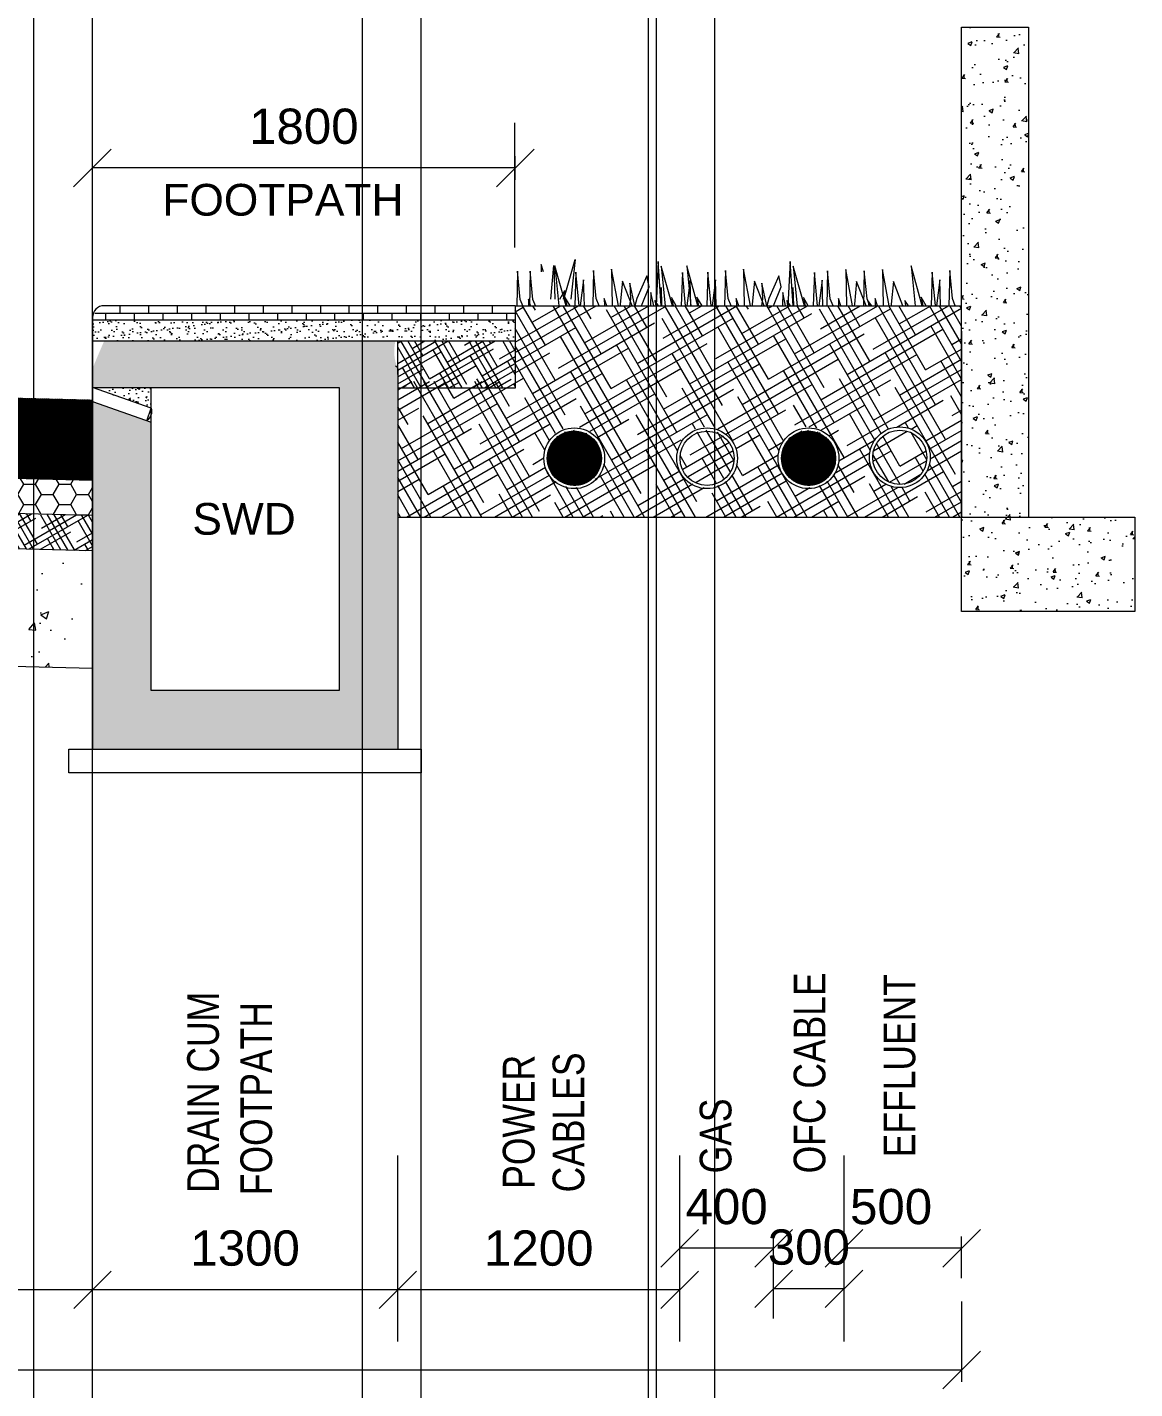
# Model space of a CAD drawing. Header units: inches. Extents: x 1863003 to 1881330, y 133141 to 515800.
# Drawn here: x 1875615 to 1880330, y 423902 to 429695 of the extents above; entities that cross this region are included whole.
import ezdxf

# ---------------------------------------------------------------- set-up
doc = ezdxf.new("R2010")
doc.units = ezdxf.units.IN
doc.header["$MEASUREMENT"] = 0
doc.layers.get('0').update_dxf_attribs({"color": 4, "linetype": 'ELEC_LINE', "lineweight": 13})
doc.layers.get('Defpoints').update_dxf_attribs({"lineweight": 13})
for name, color, linetype, lineweight in [('DIM', 7, 'Continuous', 13), ('DIMEN', 7, 'Continuous', 13), ('HATCH', 252, 'Continuous', 13)]:
    doc.layers.add(name, color=color, linetype=linetype, lineweight=lineweight)
doc.styles.add('ARIAL', font='arial.ttf')
doc.styles.get("Standard").update_dxf_attribs({"font": 'romans.shx'})
doc.linetypes.add('ELEC_LINE', pattern='A,12.7,-5.08,["EL",Standard,S=2.54,R=0,X=-2.54,Y=-1.27],-5.08', length=22.86)
doc.dimstyles.get("Standard").update_dxf_attribs({"dimtxt": 180, "dimasz": 160, "dimexe": 50, "dimexo": 50, "dimgap": 100, "dimtad": 1, "dimdec": 0, "dimzin": 0, "dimdsep": 46, "dimtxsty": 'ARIAL', "dimcen": 0.09, "dimclrd": 256, "dimclre": 256, "dimclrt": 256, "dimadec": 0, "dimazin": 0, "dimtm": 1e-09, "dimtfac": 1, "dimtdec": 0, "dimtofl": 0, "dimtmove": 0, "dimatfit": 3, "dimfxl": 0, "dimtolj": 1, "dimtzin": 0, "dimlwd": 9, "dimlwe": -1, "dimarcsym": 0})

# ---------------------------------------------------------------- blocks, each defined once
blk = doc.blocks.new('_Oblique')
at = {"color": 0, "linetype": 'ByBlock', "lineweight": -2}
blk.add_line((-0.5, -0.5), (0.5, 0.5), dxfattribs=at)
blk = doc.blocks.new('*D53')
at = {"layer": 'Defpoints', "color": 0, "ltscale": 0.02}
for p in [(1868892.303417261, 424322.834394194), (1868892.303417261, 424322.834394194), (1875892.303417261, 424322.834394194)]:
    blk.add_point(p, dxfattribs=at)
at = {"layer": 'DIMEN', "lineweight": 9, "ltscale": 0.02}
blk.add_line((1875892.303417261, 424322.834394194), (1868892.303417261, 424322.834394194), dxfattribs=at)
at = {"layer": 'DIMEN', "lineweight": 9, "ltscale": 0.02, "xscale": 160, "yscale": 160, "zscale": 160, "rotation": 180}
blk.add_blockref('_Oblique', (1868892.303417261, 424322.834394194), dxfattribs=at)
at = {"layer": 'DIMEN', "lineweight": 9, "ltscale": 0.02, "xscale": 160, "yscale": 160, "zscale": 160}
blk.add_blockref('_Oblique', (1875892.303417261, 424322.834394194), dxfattribs=at)
at = {"layer": 'DIMEN', "ltscale": 0.02, "insert": (1872392.303417261, 424499.4203423522), "char_height": 150, "attachment_point": 5, "style": 'ARIAL'}
blk.add_mtext('\\A1;7000', dxfattribs=at)
blk = doc.blocks.new('*D54')
at = {"layer": 'Defpoints', "color": 0, "ltscale": 0.02}
for p in [(1865592.303417261, 424324.1925065949), (1879592.303417261, 424322.834394194), (1879592.270339653, 423981.8563489851)]:
    blk.add_point(p, dxfattribs=at)
at = {"layer": 'DIMEN', "ltscale": 0.02}
for p, q in [((1865592.298566859, 424274.1925068301), (1865592.265489251, 423933.2144616212)), ((1879592.29856686, 424272.8343944292), (1879592.265489252, 423931.8563492203))]:
    blk.add_line(p, q, dxfattribs=at)
at = {"layer": 'DIMEN', "lineweight": 9, "ltscale": 0.02}
blk.add_line((1865592.270339652, 423983.214461386), (1879592.270339653, 423981.8563489851), dxfattribs=at)
at = {"layer": 'DIMEN', "lineweight": 9, "ltscale": 0.02, "xscale": 160, "yscale": 160, "zscale": 160}
for p, rotation in [((1865592.270339652, 423983.214461386), 179.9944418493979), ((1879592.270339653, 423981.8563489851), 359.9944418493979)]:
    blk.add_blockref('_Oblique', p, dxfattribs=dict(at, rotation=rotation))
at = {"layer": 'DIMEN', "ltscale": 0.02, "insert": (1872392.320646772, 424160.1639432652), "char_height": 150, "attachment_point": 5, "rotation": 359.9944418493979, "style": 'ARIAL'}
blk.add_mtext('\\A1;14000 ROW', dxfattribs=at)
blk = doc.blocks.new('*D57')
at = {"layer": 'Defpoints', "color": 0, "ltscale": 0.02}
for p in [(1878792.303417261, 424327.1371440173), (1878792.303417261, 424150.5000362411), (1879092.303417261, 424150.5000362411)]:
    blk.add_point(p, dxfattribs=at)
at = {"layer": 'DIMEN', "ltscale": 0.02}
for p, q in [((1878792.303417261, 424200.5000362411), (1878792.303417261, 424377.1371440173)), ((1879092.303417261, 424200.5000362411), (1879092.303417261, 424377.1371440173))]:
    blk.add_line(p, q, dxfattribs=at)
at = {"layer": 'DIMEN', "lineweight": 9, "ltscale": 0.02}
blk.add_line((1879092.303417261, 424327.1371440173), (1878792.303417261, 424327.1371440173), dxfattribs=at)
at = {"layer": 'DIMEN', "lineweight": 9, "ltscale": 0.02, "xscale": 160, "yscale": 160, "zscale": 160, "rotation": 180}
blk.add_blockref('_Oblique', (1878792.303417261, 424327.1371440173), dxfattribs=at)
at = {"layer": 'DIMEN', "lineweight": 9, "ltscale": 0.02, "xscale": 160, "yscale": 160, "zscale": 160}
blk.add_blockref('_Oblique', (1879092.303417261, 424327.1371440173), dxfattribs=at)
at = {"layer": 'DIMEN', "ltscale": 0.02, "insert": (1878942.303417261, 424503.7742517936), "char_height": 150, "attachment_point": 5, "style": 'ARIAL'}
blk.add_mtext('\\A1;300', dxfattribs=at)
blk = doc.blocks.new('*D58')
at = {"layer": 'Defpoints', "color": 0, "ltscale": 0.02}
for p in [(1875892.303417261, 424322.834394194), (1875892.303417261, 424322.834394194), (1877192.303417261, 424322.834394194)]:
    blk.add_point(p, dxfattribs=at)
at = {"layer": 'DIMEN', "lineweight": 9, "ltscale": 0.02}
blk.add_line((1877192.303417261, 424322.834394194), (1875892.303417261, 424322.834394194), dxfattribs=at)
at = {"layer": 'DIMEN', "lineweight": 9, "ltscale": 0.02, "xscale": 160, "yscale": 160, "zscale": 160, "rotation": 180}
blk.add_blockref('_Oblique', (1875892.303417261, 424322.834394194), dxfattribs=at)
at = {"layer": 'DIMEN', "lineweight": 9, "ltscale": 0.02, "xscale": 160, "yscale": 160, "zscale": 160}
blk.add_blockref('_Oblique', (1877192.303417261, 424322.834394194), dxfattribs=at)
at = {"layer": 'DIMEN', "ltscale": 0.02, "insert": (1876542.303417261, 424499.4715019702), "char_height": 150, "attachment_point": 5, "style": 'ARIAL'}
blk.add_mtext('\\A1;1300', dxfattribs=at)
blk = doc.blocks.new('*D59')
at = {"layer": 'Defpoints', "color": 0, "ltscale": 0.02}
for p in [(1878392.303417261, 424499.4203423522), (1878392.303417261, 424322.834394194), (1878792.303417261, 424322.834394194)]:
    blk.add_point(p, dxfattribs=at)
at = {"layer": 'DIMEN', "ltscale": 0.02}
for p, q in [((1878392.303417261, 424372.834394194), (1878392.303417261, 424549.4203423522)), ((1878792.303417261, 424372.834394194), (1878792.303417261, 424549.4203423522))]:
    blk.add_line(p, q, dxfattribs=at)
at = {"layer": 'DIMEN', "lineweight": 9, "ltscale": 0.02}
blk.add_line((1878792.303417261, 424499.4203423522), (1878392.303417261, 424499.4203423522), dxfattribs=at)
at = {"layer": 'DIMEN', "lineweight": 9, "ltscale": 0.02, "xscale": 160, "yscale": 160, "zscale": 160, "rotation": 180}
blk.add_blockref('_Oblique', (1878392.303417261, 424499.4203423522), dxfattribs=at)
at = {"layer": 'DIMEN', "lineweight": 9, "ltscale": 0.02, "xscale": 160, "yscale": 160, "zscale": 160}
blk.add_blockref('_Oblique', (1878792.303417261, 424499.4203423522), dxfattribs=at)
at = {"layer": 'DIMEN', "ltscale": 0.02, "insert": (1878592.303417261, 424676.0062905104), "char_height": 150, "attachment_point": 5, "style": 'ARIAL'}
blk.add_mtext('\\A1;400', dxfattribs=at)
blk = doc.blocks.new('*D60')
at = {"layer": 'Defpoints', "color": 0, "ltscale": 0.02}
for p in [(1877192.303417261, 424322.834394194), (1877192.303417261, 424322.834394194), (1878392.303417261, 424322.834394194)]:
    blk.add_point(p, dxfattribs=at)
at = {"layer": 'DIMEN', "lineweight": 9, "ltscale": 0.02}
blk.add_line((1878392.303417261, 424322.834394194), (1877192.303417261, 424322.834394194), dxfattribs=at)
at = {"layer": 'DIMEN', "lineweight": 9, "ltscale": 0.02, "xscale": 160, "yscale": 160, "zscale": 160, "rotation": 180}
blk.add_blockref('_Oblique', (1877192.303417261, 424322.834394194), dxfattribs=at)
at = {"layer": 'DIMEN', "lineweight": 9, "ltscale": 0.02, "xscale": 160, "yscale": 160, "zscale": 160}
blk.add_blockref('_Oblique', (1878392.303417261, 424322.834394194), dxfattribs=at)
at = {"layer": 'DIMEN', "ltscale": 0.02, "insert": (1877792.303417261, 424499.4203423522), "char_height": 150, "attachment_point": 5, "style": 'ARIAL'}
blk.add_mtext('\\A1;1200', dxfattribs=at)
blk = doc.blocks.new('*D61')
at = {"layer": 'Defpoints', "color": 0, "ltscale": 0.02}
for p in [(1879092.303417261, 424499.4203423522), (1879092.303417261, 424322.834394194), (1879592.303417261, 424322.834394194)]:
    blk.add_point(p, dxfattribs=at)
at = {"layer": 'DIMEN', "ltscale": 0.02}
for p, q in [((1879092.303417261, 424372.834394194), (1879092.303417261, 424549.4203423522)), ((1879592.303417261, 424372.834394194), (1879592.303417261, 424549.4203423522))]:
    blk.add_line(p, q, dxfattribs=at)
at = {"layer": 'DIMEN', "lineweight": 9, "ltscale": 0.02}
blk.add_line((1879592.303417261, 424499.4203423522), (1879092.303417261, 424499.4203423522), dxfattribs=at)
at = {"layer": 'DIMEN', "lineweight": 9, "ltscale": 0.02, "xscale": 160, "yscale": 160, "zscale": 160, "rotation": 180}
blk.add_blockref('_Oblique', (1879092.303417261, 424499.4203423522), dxfattribs=at)
at = {"layer": 'DIMEN', "lineweight": 9, "ltscale": 0.02, "xscale": 160, "yscale": 160, "zscale": 160}
blk.add_blockref('_Oblique', (1879592.303417261, 424499.4203423522), dxfattribs=at)
at = {"layer": 'DIMEN', "ltscale": 0.02, "insert": (1879292.303417261, 424676.0062905104), "char_height": 150, "attachment_point": 5, "style": 'ARIAL'}
blk.add_mtext('\\A1;500', dxfattribs=at)
blk = doc.blocks.new('*D350')
at = {"layer": 'Defpoints', "color": 0, "ltscale": 0.02}
for p in [(1875892.274070687, 429095.7532977246), (1875892.274070687, 428995.103681564), (1877692.274070687, 428995.103681564)]:
    blk.add_point(p, dxfattribs=at)
at = {"layer": 'DIMEN', "ltscale": 0.02}
for p, q in [((1875892.274070687, 429045.103681564), (1875892.274070687, 429145.7532977246)), ((1877692.274070687, 429045.103681564), (1877692.274070687, 429145.7532977246))]:
    blk.add_line(p, q, dxfattribs=at)
at = {"layer": 'DIMEN', "lineweight": 9, "ltscale": 0.02}
blk.add_line((1877692.274070687, 429095.7532977246), (1875892.274070687, 429095.7532977246), dxfattribs=at)
at = {"layer": 'DIMEN', "lineweight": 9, "ltscale": 0.02, "xscale": 160, "yscale": 160, "zscale": 160, "rotation": 180}
blk.add_blockref('_Oblique', (1875892.274070687, 429095.7532977246), dxfattribs=at)
at = {"layer": 'DIMEN', "lineweight": 9, "ltscale": 0.02, "xscale": 160, "yscale": 160, "zscale": 160}
blk.add_blockref('_Oblique', (1877692.274070687, 429095.7532977246), dxfattribs=at)
at = {"layer": 'DIMEN', "ltscale": 0.02, "insert": (1876792.274070687, 429272.3392458829), "char_height": 150, "attachment_point": 5, "style": 'ARIAL'}
blk.add_mtext('\\A1;1800', dxfattribs=at)

msp = doc.modelspace()

# ---------------------------------------------------------------- hatches: boundary and pattern name
at = {"layer": 'DIM', "linetype": 'Continuous'}
h = msp.add_hatch(dxfattribs=at)
h.set_pattern_fill('AR-CONC')
h.set_pattern_definition([(49.99999999999999, (100, -83919.48001326714), (182.184668996004, -15.93908553890309), [19.05, -209.55]), (355, (100, -83919.48001326714), (-35.24342142496934, 191.0568452390351), [15.24, -167.64058417]), (100.4514447, (115.1820070000831, -83920.80826676713), (146.9412470903533, 175.1177519121951), [16.19000879999999, -178.0902445999999]), (46.18420000000001, (100, -83868.68001326715), (271.0790408921299, -42.04232793272715), [28.575, -314.325]), (96.63555760999992, (122.5899000000209, -83872.18351326714), (237.404134051503, 247.4261245977215), [24.28502314, -267.13560816]), (351.1841511700001, (100, -83868.68001326715), (237.404134064977, 247.4261245855326), [22.85996707, -251.45973192]), (21, (125.3999999999069, -83881.38001326716), (151.6143912691325, -102.2651981870876), [19.05, -209.55]), (326.0000000000001, (125.3999999999069, -83881.38001326716), (61.80202834764707, 184.1879661223193), [15.24, -167.64]), (71.45144499999999, (138.0345326000825, -83889.90211316716), (213.4164192787161, 81.92276888590524), [16.1900088, -178.0899376]), (37.50000000000001, (100, -83919.48001326714), (3.088603250591817, 84.55503887315311), [0, -165.608, 0, -170.18, 0, -168.275]), (7.499999999999999, (100, -83919.48001326714), (66.81966251030575, 100.1805748181195), [0, -97.02799999999999, 0, -161.798, 0, -64.135]), (327.5, (43.35800000000745, -83919.48001326714), (135.5905951668714, -5.728743992673444), [0, -63.5, 0, -198.12, 0, -262.89]), (317.5, (17.95800000010058, -83919.48001326714), (148.129181386018, 25.42649103333303), [0, -82.55, 0, -131.572, 0, -186.69])])
h.paths.add_polyline_path([(1879876.77256499, 429694.6634865243), (1879592.303417261, 429694.6634865243), (1879592.303417261, 428565.9305693681), (1879598.777303586, 428636.2408819384), (1879592.303417261, 428414.1811301698), (1879592.303417261, 427610.67548016), (1879876.77256499, 427610.67548016)])
h.paths.add_polyline_path([(1880329.828695668, 427610.67548016), (1879592.303417261, 427610.67548016), (1879592.303417261, 427208.2532844791), (1880329.828695668, 427208.2532844791)])
h = msp.add_hatch(dxfattribs=at)
h.set_pattern_fill('AR-BRSTD', scale=0.6)
h.set_pattern_definition([(0, (2099.999999999534, -83811.86953149427), (0, 40.64508), []), (90, (2099.999999999534, -83811.86953149427), (-60.95999999999999, 40.64508), [40.64508, -40.64508])])
h.paths.add_polyline_path([(1877692.274070687, 428509.7680158673), (1877692.274070687, 428449.7680158674), (1875892.303417261, 428449.7680158674), (1875912.303417261, 428506.6968660043)])
at = {"layer": 'DIM', "linetype": 'Continuous', "ltscale": 0.02}
h = msp.add_hatch(dxfattribs=at)
h.set_pattern_fill('HOUND', color=31, scale=600, angle=30, style=0)
h.set_pattern_definition([(29.99999999999999, (0, 1321.760489656299), (111.1538105676658, 107.4759526419164), [600, -300]), (120, (0, 1321.760489656299), (42.52404735808353, -148.6538105676658), [599.9999999999997, -299.9999999999998])])
h.paths.add_polyline_path([(1879592.303417261, 428509.7680158674), (1878763.056865803, 428509.7680158674), (1878762.840050016, 428508.9805497112), (1878762.67149876, 428509.7680158674), (1878201.19825132, 428509.7680158674), (1878200.981435532, 428508.9805497112), (1878200.812884276, 428509.7680158674), (1877692.303417261, 428509.7680158674), (1877692.303417261, 428395.9051647225), (1877692.303417261, 428196.886596847, -0.4142135623730951), (1877682.303417261, 428186.886596847), (1877192.303417261, 428186.886596847), (1877192.303417261, 427610.67548016), (1879592.303417261, 427610.67548016)])
h.paths.add_polyline_path([(1879070.004355738, 427865.0711965544, -1), (1878811.563562248, 427865.0711965544, -1)], flags=16)
h.paths.add_polyline_path([(1879056.000291821, 427865.0711965544, -1), (1878825.567626165, 427865.0711965544, -1)], flags=0)
h.paths.add_polyline_path([(1879458.668531222, 427865.0711965544, -1), (1879200.227737732, 427865.0711965544, -1)], flags=16)
h.paths.add_polyline_path([(1878638.185797373, 427865.0711965544, -1), (1878379.745003883, 427865.0711965544, -1)], flags=16)
h.paths.add_polyline_path([(1879444.664467305, 427865.0711965544, -1), (1879214.23180165, 427865.0711965544, -1)], flags=0)
h.paths.add_polyline_path([(1878624.181733456, 427865.0711965544, -1), (1878393.7490678, 427865.0711965544, -1)], flags=0)
h.paths.add_polyline_path([(1878072.822369551, 427865.0711965544, -1), (1877814.381576061, 427865.0711965544, -1)], flags=16)
h.paths.add_polyline_path([(1878058.818305634, 427865.0711965544, -1), (1877828.385639979, 427865.0711965544, -1)], flags=0)
at = {"layer": 'DIM', "linetype": 'Continuous'}
h = msp.add_hatch(dxfattribs=at)
h.set_pattern_fill('AR-SAND')
h.set_pattern_definition([(37.50000000000001, (2099.999999999534, -83811.86953149427), (-1.600031295984046, 48.94132373293424), [0, -38.608, 0, -43.18, 0, -41.275]), (7.499999999999999, (2099.999999999534, -83811.86953149427), (44.95232831380027, 71.68251005683543), [0, -20.828, 0, -34.798, 0, -13.335]), (327.5, (2068.757999999449, -83811.86953149427), (79.0992370241458, 0.1437184678545762), [0, -12.7, 0, -45.72, 0, -59.69]), (317.5, (2068.757999999449, -83811.86953149427), (76.35564524722972, 22.29293232572163), [0, -6.35, 0, -29.972, 0, -34.29])])
h.paths.add_polyline_path([(1877692.274070688, 428449.7680158673), (1877692.274070687, 428359.7680158673), (1875892.303417261, 428359.7680158674), (1875892.274070687, 428449.7680158673)])
h = msp.add_hatch(dxfattribs=at)
h.set_pattern_fill('AR-CONC', scale=10)
h.set_pattern_definition([(49.99999999999999, (150.0000000002328, -7903.746262436733), (71.72601826007535, -6.275213498259511), [7.5, -82.5]), (355, (150.0000000002328, -7903.746262436733), (-13.8751333613, 75.21921337000119), [6, -66]), (100.45144446, (155.9771681002328, -7904.269196836733), (57.8508846727112, 68.94399909686294), [6.374019199999997, -70.11421119999996]), (46.18420000000001, (150.0000000002328, -7883.746262436733), (106.7241330671572, -16.55192807930765), [11.25, -123.75]), (96.63563549, (158.8936745002328, -7885.125593136732), (93.46619456742283, 97.41186007745505), [9.5610342, -105.171376]), (351.1841639899999, (150.0000000002328, -7883.746262436733), (93.46619450547732, 97.41186002699902), [9, -99.0000001]), (21, (160.0000000002328, -7888.746262436733), (59.69070521184616, -40.26188906653388), [7.5, -82.5]), (326.0000000000001, (160.0000000002328, -7888.746262436733), (24.33153319215817, 72.5150045046853), [6, -66]), (71.45144474, (164.9742254002328, -7892.101419836732), (84.02223767299711, 32.25311528063538), [6.374019000000001, -70.1142112]), (37.50000000000001, (150.0000000002328, -7903.746262436733), (1.215985531729067, 33.28938538313115), [0, -65.19999999999999, 0, -67, 0, -66.25]), (7.499999999999999, (150.0000000002328, -7903.746262436733), (26.30695374421486, 39.44117118823603), [0, -38.2, 0, -63.7, 0, -25.25]), (327.5, (127.7000000002328, -7903.746262436733), (53.3822436172409, -2.255487173437976), [0, -25, 0, -78, 0, -103.5]), (317.5, (117.7000000002328, -7903.746262436733), (58.31861693423862, 10.01049823323177), [0, -32.5, 0, -51.8, 0, -73.5])])
edge = h.paths.add_edge_path()
edge.add_arc((1877359.649685939, 428315.6167638159), 182.7594924258065, 166.0201188882999, 203.6998144574025, ccw=False)
edge.add_line((1877182.303417261, 428359.7680158674), (1875942.303417261, 428359.7680158674))
edge.add_arc((1881872.129583455, 425769.3745710933), 6470.933206270354, 156.4023035529412, 157.5338840571957)
edge.add_line((1875892.303417261, 428242.1575340945), (1875892.303417261, 428162.2315774189))
edge.add_line((1875892.303417261, 428162.2315774189), (1876942.303417261, 428162.2315774189))
edge.add_line((1876942.303417261, 428162.2315774189), (1876942.303417261, 426872.6194817121))
edge.add_line((1876942.303417261, 426872.6194817121), (1876142.303417261, 426872.6194817121))
edge.add_line((1876142.303417261, 426872.6194817121), (1876142.303417261, 428013.9215593636))
edge.add_line((1876142.303417261, 428013.9215593636), (1875892.303417261, 428102.1575340945))
edge.add_line((1875892.303417261, 428102.1575340945), (1875892.303417261, 426622.6194817121))
edge.add_line((1875892.303417261, 426622.6194817121), (1877192.303417261, 426622.6194817121))
edge.add_line((1877192.303417261, 426622.6194817121), (1877192.303417261, 428242.1575340945))
at = {"layer": 'DIM', "linetype": 'Continuous', "ltscale": 0.02}
h = msp.add_hatch(dxfattribs=at)
h.set_pattern_fill('HOUND', color=130, scale=400, angle=30, style=0)
h.set_pattern_definition([(29.99999999999999, (2099.999999999534, -83811.86953149427), (74.10254037844388, 71.65063509461096), [400, -200]), (120, (2099.999999999534, -83811.86953149427), (28.34936490538902, -99.10254037844388), [399.9999999999994, -199.9999999999997])])
h.paths.add_polyline_path([(1877692.274070687, 428359.7680158674), (1877692.274070687, 428159.7680158674), (1877192.303417261, 428159.7680158674), (1877192.303417261, 428359.7680158674)])
at = {"layer": 'DIM', "linetype": 'Continuous'}
h = msp.add_hatch(dxfattribs=at)
h.set_pattern_fill('AR-CONC', scale=10)
h.set_pattern_definition([(49.99999999999999, (2.328306436538696e-10, -70573.47308165208), (71.72601826007535, -6.275213498259511), [7.5, -82.5]), (355, (2.328306436538696e-10, -70573.47308165208), (-13.8751333613, 75.21921337000119), [6, -66]), (100.45144446, (5.977168100232831, -70573.99601605207), (57.8508846727112, 68.94399909686294), [6.374019199999992, -70.11421119999989]), (46.18420000000001, (2.328306436538696e-10, -70553.47308165208), (106.7241330671572, -16.55192807930765), [11.25, -123.75]), (96.63563549, (8.893674500232834, -70554.85241235208), (93.46619456742283, 97.41186007745505), [9.5610342, -105.171376]), (351.1841639899999, (2.328306436538696e-10, -70553.47308165208), (93.46619450547732, 97.41186002699902), [9, -99.0000001]), (21, (10.00000000023283, -70558.47308165208), (59.69070521184616, -40.26188906653388), [7.5, -82.5]), (326.0000000000001, (10.00000000023283, -70558.47308165208), (24.33153319215817, 72.5150045046853), [6, -66]), (71.45144474, (14.97422540023283, -70561.82823905208), (84.02223767299711, 32.25311528063538), [6.374019000000001, -70.1142112]), (37.50000000000001, (2.328306436538696e-10, -70573.47308165208), (1.215985531729067, 33.28938538313115), [0, -65.19999999999999, 0, -67, 0, -66.25]), (7.499999999999999, (2.328306436538696e-10, -70573.47308165208), (26.30695374421486, 39.44117118823603), [0, -38.2, 0, -63.7, 0, -25.25]), (327.5, (-22.29999999976718, -70573.47308165208), (53.3822436172409, -2.255487173437976), [0, -25, 0, -78, 0, -103.5]), (317.5, (-32.29999999976718, -70573.47308165208), (58.31861693423862, 10.01049823323177), [0, -32.5, 0, -51.8, 0, -73.5])])
h.paths.add_polyline_path([(1875892.303417261, 428162.2315774189), (1876142.303417261, 428073.995602688), (1876142.303417261, 428162.2315774189)])
at = {"layer": 'DIM', "linetype": 'Continuous', "ltscale": 0.02}
h = msp.add_hatch(dxfattribs=at)
h.set_pattern_fill('ANSI31')
h.set_pattern_definition([(45, (0, 1317.395396142732), (-0.08838834764831845, 0.08838834764831845), [])])
h.paths.add_polyline_path([(1877828.385639979, 427860.7061030408, 1), (1878058.818305634, 427860.7061030408, 1)])
h.paths.add_polyline_path([(1878825.567626165, 427860.7061030408, 1), (1879056.000291821, 427860.7061030408, 1)])
h = msp.add_hatch(dxfattribs=at)
h.set_pattern_fill('HONEY', color=31, scale=400, style=0)
h.set_pattern_definition([(0, (0, -84070.838125668), (75, 43.30127018922193), [50, -100]), (120, (0, -84070.838125668), (-74.99999999999997, 43.30127018922194), [49.99999999999994, -99.99999999999989]), (59.99999999999999, (0, -84070.838125668), (1.665334536937735e-14, 86.60254037844388), [-100, 50])])
h.paths.add_polyline_path([(1872392.303417261, 427855.836760722), (1872392.303417261, 427705.7898575077), (1875892.303417261, 427618.2566862999), (1875892.303417261, 427768.3035895142)])
h = msp.add_hatch(dxfattribs=at)
h.set_pattern_fill('HOUND', color=130, scale=400, angle=30, style=0)
h.set_pattern_definition([(29.99999999999999, (0, -84070.838125668), (74.10254037844388, 71.65063509461096), [400, -200]), (120, (0, -84070.838125668), (28.34936490538902, -99.10254037844388), [399.9999999999995, -199.9999999999998])])
h.paths.add_polyline_path([(1872392.303417261, 427705.7898575077), (1872392.303417261, 427555.7429542934), (1875892.303417261, 427468.2097830856), (1875892.303417261, 427618.2566862999)])
h = msp.add_hatch(dxfattribs=at)
h.set_pattern_fill('AR-CONC', scale=50, style=0)
h.set_pattern_definition([(49.99999999999999, (0, -84070.838125668), (358.6300913003767, -31.37606749129755), [37.5, -412.5]), (355, (0, -84070.838125668), (-69.3756668065, 376.0960668500059), [30, -330]), (100.45144446, (29.8858405, -84073.452797668), (289.254423363556, 344.7199954843147), [31.87009599999997, -350.5710559999995]), (46.18420000000001, (0, -83970.838125668), (533.6206653357862, -82.75964039653827), [56.25, -618.75]), (96.63563549, (44.4683725, -83977.73477916801), (467.3309728371142, 487.0593003872752), [47.805171, -525.8568799999999]), (351.1841639899999, (0, -83970.838125668), (467.3309725273866, 487.0593001349951), [45, -495.0000004999999]), (21, (50, -83995.838125668), (298.4535260592309, -201.3094453326694), [37.5, -412.5]), (326.0000000000001, (50, -83995.838125668), (121.6576659607909, 362.5750225234265), [30, -330]), (71.45144474, (74.871127, -84012.61391266799), (420.1111883649855, 161.2655764031769), [31.870095, -350.571056]), (37.50000000000001, (0, -84070.838125668), (6.079927658645334, 166.4469269156558), [0, -326, 0, -335, 0, -331.25]), (7.499999999999999, (0, -84070.838125668), (131.5347687210743, 197.2058559411801), [0, -191, 0, -318.5, 0, -126.25]), (327.5, (-111.5, -84070.838125668), (266.9112180862045, -11.27743586718988), [0, -125, 0, -390, 0, -517.5]), (317.5, (-161.5, -84070.838125668), (291.5930846711931, 50.05249116615887), [0, -162.5, 0, -259, 0, -367.5])])
h.paths.add_polyline_path([(1875892.303417261, 427468.2097830856), (1872392.303417261, 427555.7429542934), (1872392.303417261, 427055.5866102459), (1875892.303417261, 426968.053439038)])
at = {"layer": 'HATCH', "linetype": 'Continuous', "ltscale": 0.02}
h = msp.add_hatch(dxfattribs=at)
h.set_pattern_fill('ANSI31', color=141, scale=10)
h.set_pattern_definition([(45, (0, -84070.838125668), (-0.8838834764831844, 0.8838834764831844), [])])
h.paths.add_polyline_path([(1875892.303417261, 428100.7994216937), (1875892.303417261, 428108.4099034665), (1872392.303417261, 428195.9430746744), (1872392.303417261, 427855.836760722), (1875892.303417261, 427768.3035895142)])

# ---------------------------------------------------------------- linework, layer by layer
at = {"color": 7, "linetype": 'Continuous', "ltscale": 0.02}
msp.add_line((1877192.303417261, 428217.3262975183), (1877192.303417261, 428359.7680158674), dxfattribs=at)
at = {"color": 8, "linetype": 'Continuous', "ltscale": 0.02}
for p in [(1875642.303417261, 502880.9297705453), (1875642.303417261, 502880.9297705453), (1875892.303417261, 502880.9297705453), (1877042.303417261, 502880.9297705453), (1877292.303417261, 500369.9108982697), (1878259.153346671, 500590.1132772009), (1878293.434488517, 500590.1132772009), (1878542.303417261, 500369.9108982697)]:
    msp.add_xline(p, (0, 1), dxfattribs=at)
at = {"color": 66, "linetype": 'Continuous', "lineweight": 9, "ltscale": 0.25, "flags": 128}
for points in [[(1877813.110516916, 428653.6257161411), (1877802.569998142, 428684.654473508), (1877802.716576844, 428653.6257161411)], [(1877843.243692195, 428538.2946829497), (1877856.479202117, 428680.9251886057), (1877861.372736481, 428538.2946829497)], [(1877908.368247645, 428509.7680158674), (1877860.348074152, 428678.7968586858), (1877877.806122247, 428509.7680158674)], [(1877898.965677883, 428538.2946829497), (1877946.907185716, 428707.0466261971), (1877929.477737037, 428538.2946829497)], [(1878313.642767376, 428509.7680158674), (1878301.130326773, 428697.3976071578), (1878291.484261379, 428509.7680158674)], [(1878361.306375936, 428509.7680158674), (1878313.640488104, 428677.5497891549), (1878330.96973333, 428509.7680158674)], [(1878470.226862129, 428509.7680158674), (1878422.206688636, 428678.7968586858), (1878439.664736731, 428509.7680158674)], [(1878875.50138186, 428509.7680158674), (1878862.988941256, 428697.3976071578), (1878853.342875863, 428509.7680158674)], [(1878923.16499042, 428509.7680158674), (1878875.499102588, 428677.5497891549), (1878892.828347814, 428509.7680158674)], [(1879425.169502785, 428509.7680158674), (1879377.149329292, 428678.7968586858), (1879394.607377387, 428509.7680158674)], [(1877725.861375955, 428506.6968660043), (1877713.651649132, 428536.909939203), (1877701.982466109, 428656.5891136439), (1877698.94804719, 428506.6968660043)], [(1877779.896030559, 428506.6968660043), (1877767.686303735, 428536.909939203), (1877756.017120712, 428656.5891136439), (1877752.982701794, 428506.6968660043)], [(1877964.037262787, 428509.7680158674), (1877950.776057751, 428652.6754210944), (1877945.873023193, 428509.7680158674)], [(1877986.407312151, 428509.7680158674), (1877983.335183252, 428619.2629309481), (1877968.889181132, 428509.7680158674)], [(1878048.923933035, 428509.7680158674), (1878036.602305377, 428540.2579886371), (1878024.933122354, 428659.937163078), (1878021.89309788, 428509.7680158674)], [(1878131.499428986, 428509.7680158674), (1878102.262024213, 428665.7921459634), (1878105.324443927, 428509.7680158674)], [(1878189.900195207, 428509.7680158674), (1878148.838429986, 428614.4015922263), (1878139.311288993, 428517.0240098183), (1878138.888006864, 428509.7680158674)], [(1878229.563178582, 428509.7680158674), (1878262.457376559, 428590.1138706069), (1878252.559486648, 428636.9718722977), (1878209.631634673, 428540.3977225048), (1878200.981435532, 428508.9805497112), (1878180.267745235, 428605.7542583892), (1878183.339454892, 428538.4225279574), (1878178.634929145, 428509.7680158674)], [(1878417.21395394, 428509.7680158674), (1878404.068471703, 428651.4283515634), (1878399.208223066, 428509.7680158674)], [(1878439.664736731, 428509.7680158674), (1878436.627597203, 428618.0158614172), (1878422.346124816, 428509.7680158674)], [(1878525.89587727, 428509.7680158674), (1878512.634672235, 428652.6754210944), (1878507.731637676, 428509.7680158674)], [(1878548.265926635, 428509.7680158674), (1878545.193797735, 428619.2629309481), (1878530.747795616, 428509.7680158674)], [(1878610.782547519, 428509.7680158674), (1878598.460919861, 428540.2579886371), (1878586.791736838, 428659.937163078), (1878583.751712364, 428509.7680158674)], [(1878693.35804347, 428509.7680158674), (1878664.120638697, 428665.7921459634), (1878667.18305841, 428509.7680158674)], [(1878751.758809691, 428509.7680158674), (1878710.69704447, 428614.4015922263), (1878701.169903477, 428517.0240098183), (1878700.746621348, 428509.7680158674)], [(1878791.421793066, 428509.7680158674), (1878824.315991043, 428590.1138706069), (1878814.418101132, 428636.9718722977), (1878771.490249157, 428540.3977225048), (1878762.840050016, 428508.9805497112), (1878742.126359719, 428605.7542583892), (1878745.198069376, 428538.4225279574), (1878740.493543629, 428509.7680158674)], [(1878979.072568424, 428509.7680158674), (1878965.927086187, 428651.4283515634), (1878961.06683755, 428509.7680158674)], [(1879001.523351215, 428509.7680158674), (1878998.486211687, 428618.0158614172), (1878984.2047393, 428509.7680158674)], [(1879045.201375952, 428509.7680158674), (1879033.383714844, 428539.0109191062), (1879021.714531821, 428658.690093547), (1879018.699753025, 428509.7680158674)], [(1879128.04714975, 428509.7680158674), (1879099.04343368, 428664.5450764324), (1879102.081376088, 428509.7680158674)], [(1879186.192212282, 428509.7680158674), (1879145.619839454, 428613.1545226955), (1879136.09269846, 428515.7769402873), (1879135.742164772, 428509.7680158674)], [(1879201.712380436, 428509.7680158674), (1879189.894719329, 428539.0109191062), (1879178.225536305, 428658.690093547), (1879175.21075751, 428509.7680158674)], [(1879284.558154234, 428509.7680158674), (1879255.554438165, 428664.5450764324), (1879258.592380573, 428509.7680158674)], [(1879342.703216766, 428509.7680158674), (1879302.130843938, 428613.1545226955), (1879292.603702945, 428515.7769402873), (1879292.253169257, 428509.7680158674)], [(1879480.838517926, 428509.7680158674), (1879467.577312891, 428652.6754210944), (1879462.674278332, 428509.7680158674)], [(1879503.208567291, 428509.7680158674), (1879500.136438391, 428619.2629309481), (1879485.690436272, 428509.7680158674)], [(1879565.725188175, 428509.7680158674), (1879553.403560517, 428540.2579886371), (1879541.734377494, 428659.937163078), (1879538.69435302, 428509.7680158674)], [(1877881.934804494, 428538.2946829498), (1877903.59678913, 428574.0754003076), (1877896.061941677, 428538.2946829497)], [(1878281.608232889, 428509.7680158674), (1878269.08905123, 428566.4189099894), (1878267.480076646, 428509.7680158674)], [(1878311.325558355, 428544.5155919259), (1878312.835811407, 428587.2969102353), (1878314.959427241, 428509.7680158674)], [(1878843.466847372, 428509.7680158674), (1878830.947665714, 428566.4189099894), (1878829.33869113, 428509.7680158674)], [(1878873.184172839, 428544.5155919259), (1878874.694425891, 428587.2969102353), (1878876.818041725, 428509.7680158674)], [(1877759.075862312, 428506.6968660042), (1877748.535343539, 428537.7256233711), (1877748.681922241, 428506.6968660043)], [(1877925.488092993, 428509.7680158674), (1877903.658470739, 428545.8256327963), (1877911.251628817, 428509.7680158674)], [(1878082.120581787, 428509.7680158674), (1878071.485999784, 428541.0736728052), (1878071.633886549, 428509.7680158674)], [(1878302.195745529, 428509.7680158674), (1878286.948246345, 428531.3038459902), (1878290.144449438, 428509.7680158674)], [(1878378.025519259, 428509.7680158674), (1878356.950884691, 428544.5785632654), (1878364.281429848, 428509.7680158674)], [(1878487.346707477, 428509.7680158674), (1878465.517085223, 428545.8256327963), (1878473.110243301, 428509.7680158674)], [(1878643.979196271, 428509.7680158674), (1878633.344614268, 428541.0736728052), (1878633.492501033, 428509.7680158674)], [(1878864.054360013, 428509.7680158674), (1878848.806860829, 428531.3038459902), (1878852.003063921, 428509.7680158674)], [(1878939.884133742, 428509.7680158674), (1878918.809499174, 428544.5785632654), (1878926.140044332, 428509.7680158674)], [(1879078.478359729, 428509.7680158674), (1879068.267409251, 428539.8266032743), (1879068.409404906, 428509.7680158674)], [(1879210.076515073, 428509.7680158674), (1879193.946083049, 428532.5509155212), (1879197.327367815, 428509.7680158674)], [(1879234.989364214, 428509.7680158674), (1879224.778413736, 428539.8266032743), (1879224.920409391, 428509.7680158674)], [(1879366.587519557, 428509.7680158674), (1879350.457087533, 428532.5509155212), (1879353.8383723, 428509.7680158674)], [(1879442.289348133, 428509.7680158674), (1879420.459725878, 428545.8256327963), (1879428.052883957, 428509.7680158674)]]:
    msp.add_lwpolyline(points, dxfattribs=at)
at = {"color": 7, "linetype": 'Continuous', "ltscale": 0.02}
for points in [[(1877692.274070687, 428509.7680158674), (1875942.303417261, 428509.7680158674, 0.4142135623730951), (1875892.303417261, 428459.7680158674), (1875892.303417261, 426622.6194817121)], [(1876142.303417261, 428073.9956026862, -0.3078641163322294), (1876123.449296604, 428020.576006219), (1876142.303417261, 428073.995602688), (1875892.303417261, 428162.2315774189), (1876942.303417261, 428162.2315774189), (1876942.303417261, 426872.6194817121), (1876142.303417261, 426872.6194817121), (1876142.303417261, 428162.2315774189)]]:
    msp.add_lwpolyline(points, format="xyb", dxfattribs=at)
for points in [[(1877192.303417261, 428242.1575340945), (1877192.303417261, 426622.6194817121)], [(1877692.274070687, 428158.3599297647), (1877192.303417261, 428158.3599297647)]]:
    msp.add_lwpolyline(points, dxfattribs=at)
at = {"color": 6, "linetype": 'Continuous', "ltscale": 0.02}
for points in [[(1872392.303417261, 428195.9430746744), (1875892.303417261, 428108.4099034665)], [(1872392.303417261, 427855.836760722), (1875892.303417261, 427768.3035895142)], [(1872392.303417261, 427705.7898575077), (1875892.303417261, 427618.2566862999)], [(1872392.303417261, 427555.7429542934), (1875892.303417261, 427468.2097830856)], [(1872379.802587377, 427055.8992494694), (1875892.303417261, 426968.053439038), (1875892.303417261, 427050.7994216937)]]:
    msp.add_lwpolyline(points, dxfattribs=at)
at = {"color": 7, "linetype": 'Continuous', "ltscale": 0.02}
msp.add_lwpolyline([(1877292.303417261, 426622.6194817121), (1877292.303417261, 426522.6194817121), (1875792.303417261, 426522.6194817121), (1875792.303417261, 426622.6194817121)], close=True, dxfattribs=at)
at = {"color": 8, "linetype": 'Continuous', "ltscale": 0.02}
for points in [[(1875892.303417261, 424102.6320152627), (1875892.303417261, 424894.9919067896)], [(1877192.303417261, 424102.6320152627), (1877192.303417261, 424894.9919067896)], [(1878392.303417261, 424102.6320152627), (1878392.303417261, 424894.9919067896)], [(1879092.303417261, 424102.6320152627), (1879092.303417261, 424894.9919067896)]]:
    msp.add_lwpolyline(points, dxfattribs=at)
at = {"color": 2, "linetype": 'Continuous', "ltscale": 0.02}
msp.add_arc((1877182.303417261, 428242.1575340945), 10, 0, 90, dxfattribs=at)
at = {"layer": 'DIM', "color": 7, "linetype": 'Continuous'}
for points in [[(1879592.303417261, 427610.67548016), (1879592.303417261, 429694.6634865243), (1879876.77256499, 429694.6634865243), (1879876.77256499, 427610.67548016)], [(1877692.274070687, 428509.7680158674), (1877692.274070687, 428158.3599297647)], [(1875892.303417261, 428449.7680158674), (1877692.274070687, 428449.7680158674)], [(1879592.303417261, 428402.1575340945), (1879592.303417261, 427610.67548016)], [(1875892.303417261, 428359.7680158674), (1877692.274070687, 428359.7680158674)], [(1875892.303417261, 428102.1575340945), (1876142.303417261, 428013.9215593636)], [(1877192.303417261, 427610.67548016), (1879592.303417261, 427610.67548016)], [(1879592.303417261, 427610.67548016), (1880329.828695668, 427610.67548016), (1880329.828695668, 427208.2532844791), (1879592.303417261, 427208.2532844791), (1879592.303417261, 427610.67548016)]]:
    msp.add_lwpolyline(points, dxfattribs=at)
at = {"layer": 'DIM', "color": 8, "linetype": 'Continuous'}
for points in [[(1875892.274070687, 428757.5563012874), (1875892.274070687, 429287.9706718102)], [(1877690.638546475, 428757.231493207), (1877690.638546475, 429287.6458637299)]]:
    msp.add_lwpolyline(points, dxfattribs=at)
at = {"layer": 'DIM', "color": 83, "linetype": 'Continuous'}
msp.add_lwpolyline([(1877692.274070687, 428509.7680158674), (1879592.303417261, 428509.7680158674)], dxfattribs=at)
at = {"layer": 'DIM', "color": 7, "linetype": 'Continuous'}
for centre, radius in [((1877943.601972806, 427860.7061030408), 129.2203967447354), ((1877943.601972806, 427860.7061030408), 115.2163328276442), ((1878940.783958993, 427860.7061030408), 129.2203967447354), ((1878940.783958993, 427860.7061030408), 115.2163328276442)]:
    msp.add_circle(centre, radius, dxfattribs=at)
at = {"layer": 'DIM', "color": 4, "linetype": 'Continuous'}
for centre, radius in [((1878508.965400628, 427860.7061030408), 129.2203967447354), ((1878508.965400628, 427860.7061030408), 115.2163328276442), ((1879329.448134477, 427865.0711965544), 129.2203967447354), ((1879329.448134477, 427865.0711965544), 115.2163328276442)]:
    msp.add_circle(centre, radius, dxfattribs=at)

# ---------------------------------------------------------------- texts
at = {"layer": 'DIMEN', "linetype": 'Continuous', "style": 'ARIAL'}
for s, p in [('FOOTPATH', (1876189.781840328, 428893.0179875084)), ('SWD', (1876317.807787647, 427535.4983198235))]:
    msp.add_text(s, height=135, dxfattribs=at).set_placement(p)
at = {"layer": 'DIMEN', "linetype": 'Continuous', "style": 'ARIAL', "width": 0.8}
for s, p in [('OFC CABLE', (1879012.530583704, 424818.4915526899)), ('EFFLUENT', (1879395.478659471, 424886.7436361343)), ('DRAIN CUM', (1876430.509199147, 424735.5968013387)), ('FOOTPATH', (1876657.000226287, 424725.5442215072)), ('POWER', (1877774.321010447, 424752.7779296793)), ('CABLES', (1877986.279026974, 424737.4369735408)), ('GAS', (1878612.610236581, 424818.2857466878))]:
    msp.add_text(s, height=135, rotation=90, dxfattribs=at).set_placement(p)

# ---------------------------------------------------------------- dimensions: what is measured, and where the dimension line sits
at = {"layer": 'DIMEN', "ltscale": 0.02}
for p1, p2, distance, picture, middle in [((1877692.274070687, 428995.103681564), (1875892.274070687, 428995.103681564), -100.64961616060464, '*D350', (1876792.274070687, 429272.3392458829)), ((1875892.303417261, 424322.834394194), (1868892.303417261, 424322.834394194), 0, '*D53', (1872392.303417261, 424499.4203423522)), ((1877192.303417261, 424322.834394194), (1875892.303417261, 424322.834394194), 0, '*D58', (1876542.303417261, 424499.4715019702)), ((1878392.303417261, 424322.834394194), (1877192.303417261, 424322.834394194), 0, '*D60', (1877792.303417261, 424499.4203423522))]:
    dim = msp.add_aligned_dim(p1=p1, p2=p2, distance=distance, dimstyle='Standard', override={"dimtxt": 150, "dimblk1": 'Oblique', "dimblk2": 'Oblique', "dimsah": 1}, dxfattribs=at)
    dim.commit()
    dim.dimension.update_dxf_attribs({"geometry": picture, "text_midpoint": middle})
for base, p1, p2, picture, middle in [((1878392.303417261, 424499.4203423522), (1878792.303417261, 424322.834394194), (1878392.303417261, 424322.834394194), '*D59', (1878592.303417261, 424499.4203423522)), ((1879092.303417261, 424499.4203423522), (1879592.303417261, 424322.834394194), (1879092.303417261, 424322.834394194), '*D61', (1879292.303417261, 424499.4203423522)), ((1878792.303417261, 424327.1371440173), (1879092.303417261, 424150.5000362411), (1878792.303417261, 424150.5000362411), '*D57', (1878942.303417261, 424327.1371440173))]:
    dim = msp.add_linear_dim(base=base, p1=p1, p2=p2, angle=180, dimstyle='Standard', override={"dimtxt": 150, "dimblk1": 'Oblique', "dimblk2": 'Oblique', "dimsah": 1}, dxfattribs=at)
    dim.commit()
    dim.dimension.update_dxf_attribs({"geometry": picture, "text_midpoint": middle, "dimtype": 161})
dim = msp.add_linear_dim(base=(1879592.270339653, 423981.8563489851), p1=(1865592.30341726, 424324.1925065948), p2=(1879592.303417261, 424322.834394194), angle=359.99444184939813, text='<> ROW', dimstyle='Standard', override={"dimtxt": 150, "dimblk1": 'Oblique', "dimblk2": 'Oblique', "dimsah": 1}, dxfattribs=at)
dim.commit()
dim.dimension.update_dxf_attribs({"geometry": '*D54', "text_midpoint": (1872392.303417259, 423982.5548035824), "dimtype": 161})

doc.saveas('drawing.dxf')
